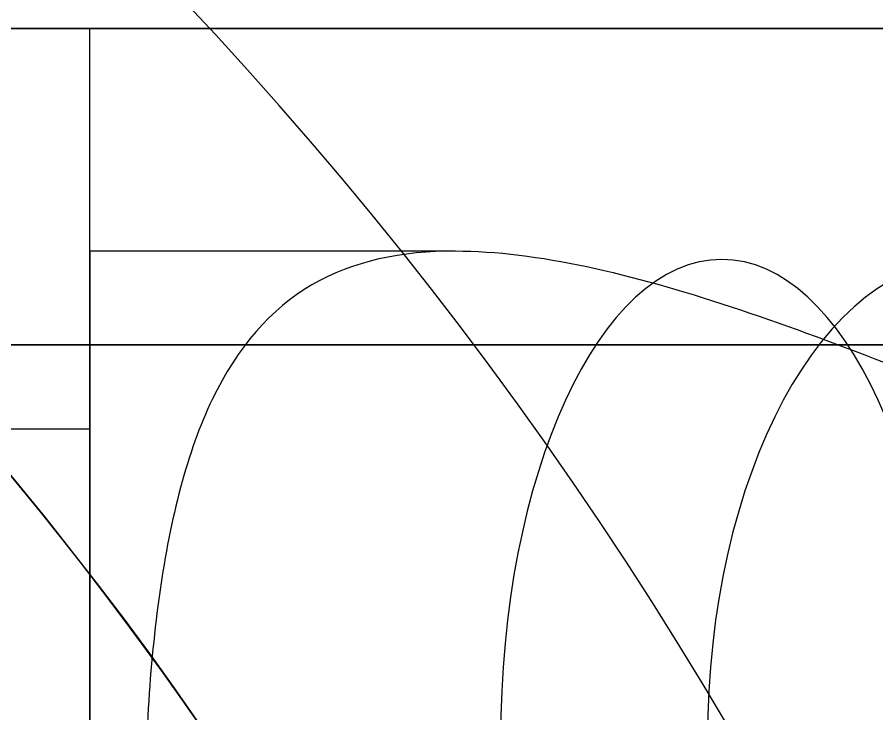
# Model space of a CAD drawing. Header units: inches. Extents: x -3.4 to 11, y -3.7 to 6.8.
# Drawn here: x 1.2147 to 1.5953, y 0.9004 to 1.2087 of the extents above; entities that cross this region are included whole.
import ezdxf

# ---------------------------------------------------------------- set-up
doc = ezdxf.new("R2010")
doc.units = ezdxf.units.IN
doc.header["$MEASUREMENT"] = 0
for name, color, linetype in [('11', 7, 'Continuous'), ('3', 7, 'Continuous'), ('4', 7, 'Continuous'), ('45', 7, 'Continuous'), ('7', 7, 'Continuous')]:
    doc.layers.add(name, color=color, linetype=linetype)

# ---------------------------------------------------------------- blocks, each defined once
blk = doc.blocks.new('50mm 5972K129_BALL BEARING')
at = {"layer": '11', "color": 0, "extrusion": (1, -7.11687e-15, 6.12323e-17)}
blk.add_arc((-35, 0), 5.4056, 270, 90, dxfattribs=at)
at = {"layer": '3', "color": 0, "extrusion": (-5.21066e-78, -6.98296e-15, -1)}
blk.add_arc((0, 0, 4.4444), 38.0769, 0, 180, dxfattribs=at)
at = {"layer": '3', "color": 0}
blk.add_arc((0, 0, -4.4444), 38.0769, 180, 0, dxfattribs=at)
at = {"layer": '4', "color": 0, "extrusion": (1.06432e-62, -6.98296e-15, -1)}
blk.add_arc((0, 0, 4.4444), 31.9231, 0, 180, dxfattribs=at)
at = {"layer": '4', "color": 0, "extrusion": (8.55166e-31, 6.98296e-15, -1)}
blk.add_arc((0, 0, 4.4444), 31.9231, 180, 0, dxfattribs=at)
at = {"layer": '7', "color": 0, "extrusion": (-0.5, 0.866025, -7.0442e-15)}
blk.add_arc((-35, 0), 5.4056, 90, 270, dxfattribs=at)
at = {"layer": '7', "color": 0, "extrusion": (-0.5, 0.866025, -7.03675e-15)}
blk.add_arc((-35, 0), 5.4056, 270, 90, dxfattribs=at)
blk = doc.blocks.new('motor mount_v6')
at = {"layer": '45', "color": 0}
for p, q in [((1, 67), (9, 67)), ((9, 67, 18), (9, 67)), ((1, 55.9944, 4.5), (9, 55.9944, 4.5)), ((9, 55.9944, 2.5), (13.1089, 55.9944, 2.5)), ((85.7, -63.5), (-85.7, -63.5))]:
    blk.add_line(p, q, dxfattribs=at)
for centre, radius, start, end in [((25.7935, 67), 16.7935, 180, 248.94443), ((0, 0), 45, 0, 88.72666), ((0, 0), 45, 180, 0)]:
    blk.add_arc(centre, radius, start, end, dxfattribs=at)
at = {"layer": '45', "color": 0, "extrusion": (1, 0, 6.12323e-17)}
for radius, start, end in [(6.5, 270, 90), (4.5, 270, 90), (6.5, 90, 270)]:
    blk.add_arc((55.9944, 9, 9), radius, start, end, dxfattribs=at)
at = {"layer": '45', "color": 0, "extrusion": (-1, 0, 6.12323e-17)}
blk.add_arc((-55.9944, 9, -9), 4.5, 270, 90, dxfattribs=at)
at = {"layer": '45', "color": 0}
for points, knots in [([(13.1089, 55.9944, 2.5), (12.5092, 56.6856, 2.5), (11.9587, 57.4399, 2.613), (11.0355, 58.9379, 3.1503), (10.6597, 59.6855, 3.5772), (10.0927, 60.9985, 4.7586), (9.9047, 61.5481, 5.5014), (9.6672, 62.297, 7.1665), (9.6154, 62.4956, 8.0909), (9.616, 62.4932, 9.9263), (9.6681, 62.2934, 10.8477), (9.9087, 61.5363, 12.5184), (10.098, 60.9848, 13.2565), (10.6645, 59.6759, 14.4285), (11.0364, 58.9362, 14.8507), (11.9613, 57.4361, 15.388), (12.5063, 56.689, 15.5), (13.1089, 55.9944, 15.5)], [0, 0, 0, 0, 0.125, 0.125, 0.25, 0.25, 0.375, 0.375, 0.5, 0.5, 0.625, 0.625, 0.75, 0.75, 0.875, 0.875, 1, 1, 1, 1]), ([(13.1089, 55.9944, 2.5), (14.0328, 54.9296, 2.5), (15.0961, 53.9835, 2.7597), (17.3254, 52.4344, 3.4944), (18.5164, 51.8066, 3.9816), (19.76, 51.3278, 4.4754)], [0, 0, 0, 0, 0.5, 0.5, 1, 1, 1, 1])]:
    blk.add_open_spline(points, degree=3, knots=knots, dxfattribs=at)

msp = doc.modelspace()

# ---------------------------------------------------------------- linework, layer by layer
at = {"color": 0}
msp.add_circle((0, 0), 1.5748, dxfattribs=at)
for radius, start, end in [(2.16535, 0, 68.94443), (1.77165, 91.27334, 88.72666), (1.5748, 281.08862, 61.60289)]:
    msp.add_arc((0, 0), radius, start, end, dxfattribs=at)

# ---------------------------------------------------------------- block references
at = {"color": 0, "extrusion": (0, -1, 0), "xscale": 0.03937007874015748, "yscale": 0.03937007874015748, "zscale": 0.03937007874015748, "rotation": 32.60144412719835}
msp.add_blockref('50mm 5972K129_BALL BEARING', (0.8925, 2.44022, -0.88866), dxfattribs=at)
at = {"color": 0, "extrusion": (0, -1, 0), "xscale": 0.03937007874015748, "yscale": 0.03937007874015748, "zscale": 0.03937007874015748}
msp.add_blockref('motor mount_v6', (0.8925, 2.44022, -1.20362), dxfattribs=at)

doc.saveas('drawing.dxf')
